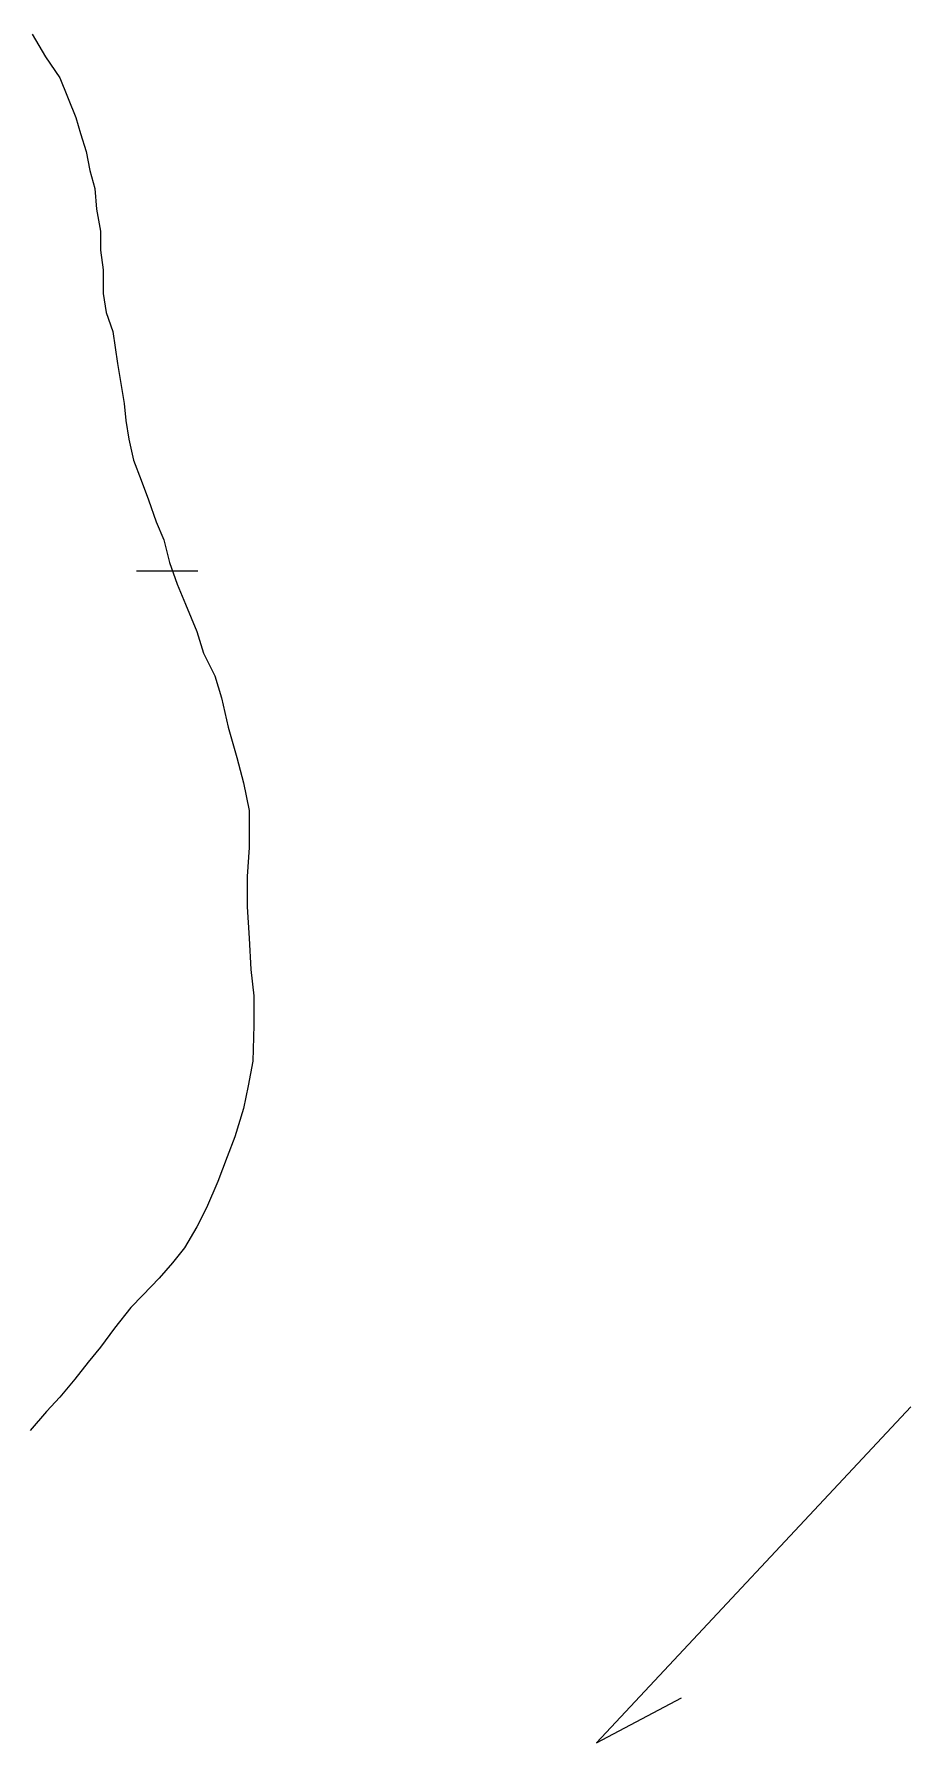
# Model space of a CAD drawing. Extents: x 1.8 to 16.5, y -1.2 to 17.1.
# Drawn here: x 12.05 to 16.45, y 5.97 to 14.56 of the extents above; entities that cross this region are included whole.
import ezdxf

# ---------------------------------------------------------------- set-up
doc = ezdxf.new("R2010")
doc.units = 0
doc.layers.add('LAYER1', color=7, linetype='CONTINUOUS')

msp = doc.modelspace()

# ---------------------------------------------------------------- linework, layer by layer
at = {"layer": 'LAYER1', "color": 7, "linetype": 'CONTINUOUS'}
for points in [[(12.0362, 14.5644), (12.1029, 14.4501), (12.1743, 14.3454), (12.2552, 14.1454), (12.279, 14.0645), (12.3076, 13.974), (12.3266, 13.8788), (12.3504, 13.7883), (12.36, 13.6836), (12.379, 13.5741), (12.379, 13.4788), (12.3933, 13.3788), (12.3933, 13.2598), (12.4076, 13.1646), (12.4409, 13.0694), (12.4647, 12.9075), (12.498, 12.7075), (12.5076, 12.6218), (12.5218, 12.5266), (12.5457, 12.4219), (12.5837, 12.3219), (12.6218, 12.2219), (12.6599, 12.1124), (12.698, 12.0219), (12.7266, 11.9077), (12.7647, 11.7981), (12.8075, 11.6982), (12.8646, 11.5601), (12.898, 11.4506), (12.9551, 11.3363), (12.9884, 11.2268), (13.0218, 11.0792), (13.0646, 10.9269), (13.0979, 10.7983), (13.1265, 10.6602), (13.1265, 10.4745), (13.117, 10.327), (13.117, 10.1746), (13.1265, 10.0175), (13.136, 9.8604), (13.1503, 9.727), (13.1503, 9.5794), (13.1456, 9.3985), (13.1217, 9.2747), (13.0979, 9.1605), (13.0551, 9.0176), (13.017, 8.9176), (12.9694, 8.7939), (12.9123, 8.6605), (12.8646, 8.5653), (12.8028, 8.4606), (12.7409, 8.3844), (12.6742, 8.3082), (12.5933, 8.2225), (12.5314, 8.1606), (12.4504, 8.0559), (12.379, 7.9607), (12.3171, 7.8845), (12.2505, 7.7988), (12.1743, 7.7083), (12.1076, 7.6369), (12.0267, 7.5417)], [(16.4546, 7.6607), (14.8739, 5.9705)], [(14.8739, 5.9705), (15.3021, 6.1963)]]:
    msp.add_lwpolyline(points, dxfattribs=at)
at = {"layer": 'LAYER1', "color": 3, "linetype": 'CONTINUOUS'}
msp.add_lwpolyline([(12.5599, 11.8648), (12.8694, 11.8648)], dxfattribs=at)

doc.saveas('drawing.dxf')
